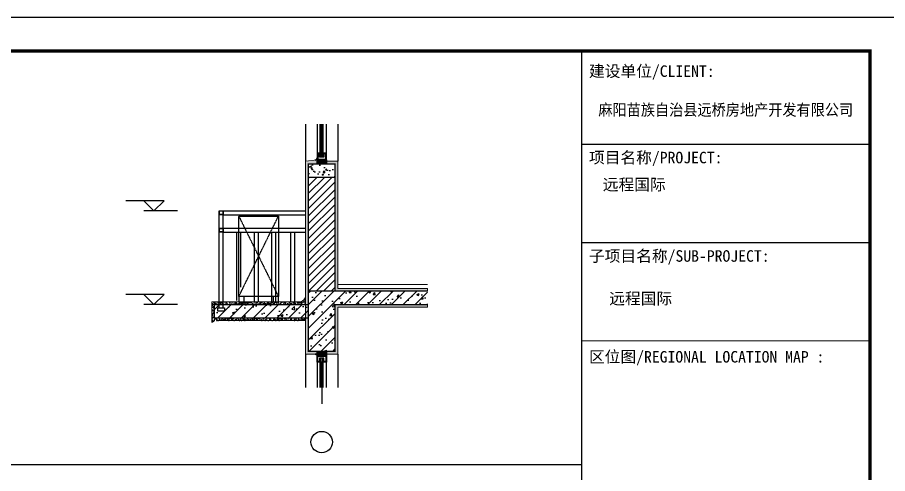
# Model space of a CAD drawing. Extents: x -737978 to 768813, y -372247 to 1140308.
# Drawn here: x -551772 to -545280, y -327218 to -323813 of the extents above; entities that cross this region are included whole.
import ezdxf
from ezdxf.enums import TextEntityAlignment as Align

# ---------------------------------------------------------------- set-up
doc = ezdxf.new("R2010")
doc.units = 0
doc.header["$LTSCALE"] = 10
doc.header["$MEASUREMENT"] = 0
doc.linetypes.add('DASH', pattern=[0.35, 0.25, -0.1])
doc.layers.get('0').update_dxf_attribs({"linetype": 'CONTINUOUS'})
for name, color, linetype in [('AXIS_TEXT', 7, 'CONTINUOUS'), ('DIM_ELEV', 3, 'CONTINUOUS'), ('J-ANNO-轴号及尺寸', 3, 'CONTINUOUS'), ('J-COLU-梁柱', 30, 'CONTINUOUS'), ('J-DOOR-窗', 126, 'CONTINUOUS'), ('J-ELEV-立面百叶', 8, 'CONTINUOUS'), ('J-FURN-空调设备', 231, 'CONTINUOUS'), ('J-SECT-剖面看线', 253, 'CONTINUOUS'), ('PUB_DIM', 3, 'CONTINUOUS'), ('PUB_TITLE', 4, 'CONTINUOUS'), ('填充', 8, 'CONTINUOUS')]:
    doc.layers.add(name, color=color, linetype=linetype)
doc.layers.add('粉刷层', color=8, linetype='CONTINUOUS', lineweight=5)
doc.styles.add('-宋体', font='', dxfattribs={"width": 0.8})
doc.styles.add('COMPLEX', font='COMPLEX')
doc.styles.get('-宋体').set_extended_font_data('SimSun')

# ---------------------------------------------------------------- blocks, each defined once
blk = doc.blocks.new('_AXISO')
blk.add_circle((0, 0), 0.5)
at = {"layer": 'AXIS_TEXT', "style": 'COMPLEX', "width": 1.041667}
blk.add_attdef('A', text='', height=0.56, dxfattribs=at).set_placement((-0.25, -0.28), (0.25, -0.28), align=Align.FIT)
blk = doc.blocks.new('6347378383')
at = {"layer": 'J-FURN-空调设备', "linetype": 'DASH'}
for points in [[(113709.2, 53600.7), (114005.2, 53600.7), (114005.2, 53000.7), (113709.2, 53000.7), (113709.2, 53600.7), (114005.2, 53000.7), (113709.2, 53000.7), (114005.2, 53600.7)], [(113709.2, 53000.7), (113709.2, 52960.7), (113749.2, 52960.7), (113749.2, 53000.7), (113709.2, 53000.7)], [(113965.2, 53000.7), (113965.2, 52960.7), (114005.2, 52960.7), (114005.2, 53000.7), (113965.2, 53000.7)]]:
    blk.add_lwpolyline(points, dxfattribs=at)
blk = doc.blocks.new('A$C00AC60E7')
h = blk.add_hatch(color=256)
edge = h.paths.add_edge_path()
edge.add_arc((1371.5, 2358.5), 19.2, 289.80956, 355.92475)
edge.add_line((1390.7, 2357.1), (1390.7, 2341.9))
edge.add_line((1390.7, 2341.9), (1378, 2340.4))
h = blk.add_hatch()
h.set_pattern_fill('混凝土', color=256, scale=15, style=0)
h.set_pattern_definition([(50, (-1193605.38, -125730.12), (107.5890274, -9.41282), [11.25, -123.75]), (355, (-1193605.38, -125730.12), (-20.8127, 112.82882), [9, -99]), (100.4514, (-1193596.41, -125730.9), (86.776407, 103.415931), [9.5610285, -105.171317]), (46.1842, (-1193605.38, -125700.12), (160.086157, -24.827852), [16.875, -185.625]), (96.6356, (-1193592.04, -125702.19), (140.199406, 146.11768), [14.341543, -157.75695]), (351.1842, (-1193605.38, -125700.12), (140.199292, 146.11779), [13.5, -148.5]), (21, (-1193590.38, -125707.62), (89.536058, -60.3928336), [11.25, -123.75]), (326, (-1193590.38, -125707.62), (36.4973, 108.772507), [9, -99]), (71.4514, (-1193582.92, -125712.65), (126.033394, 48.3795745), [9.5610285, -105.171317]), (37.5, (-1193605.38, -125730.12), (1.8239783, 49.9340781), [0, -97.8, 0, -100.5, 0, -99.375]), (7.5, (-1193605.38, -125730.12), (39.4604306, 59.1617568), [0, -57.3, 0, -95.55, 0, -37.875]), (327.5, (-1193638.83, -125730.12), (80.0733654, -3.3832308), [0, -37.5, 0, -117, 0, -155.25]), (317.5, (-1193653.83, -125730.12), (87.4779254, 15.0157473), [0, -48.75, 0, -77.7, 0, -110.25])])
h.paths.add_polyline_path([(1525.7, 2211.9), (1525.7, 2311.9), (1325.7, 2311.9), (1325.7, 2211.9)])
h = blk.add_hatch()
h.set_pattern_fill('ANSI31', color=256, scale=25, style=0)
h.set_pattern_definition([(45, (-1193605.38, -131330.12), (-28.0633004, 28.0633004), [])])
h.paths.add_polyline_path([(1525.7, 2211.9), (1325.7, 2211.9), (1325.7, 1361.9), (1525.7, 1361.9)])
blk.add_hatch(color=256).paths.add_polyline_path([(1377.8, 891.9), (1390.7, 891.9), (1390.7, 877, 0.373238)])
at = {"layer": '填充'}
h = blk.add_hatch(dxfattribs=at)
h.set_pattern_fill('砂灰土', color=256, scale=5, style=0)
h.set_pattern_definition([(37.5, (-4422.624, -9198.669), (-0.629934, 19.268238), [0, -15.2, 0, -17, 0, -16.25]), (7.5, (-4422.624, -9198.67), (17.697767, 28.22146), [0, -8.2, 0, -13.7, 0, -5.25]), (327.5, (-4434.924, -9198.669), (31.141419, 0.05659), [0, -5, 0, -18, 0, -23.5]), (317.5, (-4434.924, -9198.67), (30.061266, 8.776756), [0, -2.5, 0, -11.8, 0, -13.5])])
h.paths.add_polyline_path([(1305.7, 2331.9), (1305.7, 891.9), (1461.7, 891.9), (1463.2, 906.9), (1328.2, 906.9), (1325.7, 911.9), (1325.7, 1361.9), (1325.7, 2311.9), (1390.7, 2311.9), (1390.7, 2341.9)])
h = blk.add_hatch(dxfattribs=at)
h.set_pattern_fill('HONEY', color=252, scale=2, style=0)
h.set_pattern_definition([(0, (-10897.156, 95237.7504), (4.7625, 2.74963), [3.175, -6.35]), (120, (-10897.156, 95237.7504), (-4.76249943, 2.749630986), [3.175, -6.35]), (60, (-10897.156, 95237.7504), (5.7e-07, 5.499260986), [-6.35, 3.175])])
h.paths.add_polyline_path([(1455.7, 2336.9), (1395.7, 2336.9), (1395.7, 2316.9), (1455.7, 2316.9)])
h = blk.add_hatch(dxfattribs=at)
h.set_pattern_fill('砂灰土', color=256, scale=5, style=0)
h.set_pattern_definition([(37.5, (-1184697.792, -131330.119), (-0.62993358, 19.2682377), [0, -15.2, 0, -17, 0, -16.25]), (7.5, (-1184697.792, -131330.12), (17.69776705, 28.22146065), [0, -8.2, 0, -13.7, 0, -5.25]), (327.5, (-1184710.092, -131330.12), (31.14141862, 0.05659054), [0, -5, 0, -18, 0, -23.5]), (317.5, (-1184710.092, -131330.12), (30.06126605, 8.77675565), [0, -2.5, 0, -11.8, 0, -13.5])])
h.paths.add_polyline_path([(1545.7, 1381.9), (1545.7, 2331.9), (1460.7, 2331.9), (1460.7, 2311.9), (1525.7, 2311.9), (1525.7, 1361.9), (2215.4, 1361.9), (2215.4, 1381.9)])
h = blk.add_hatch(dxfattribs=at)
h.set_pattern_fill('ANSI31', color=256, style=0)
h.set_pattern_definition([(45, (-439835.0078, -675632.1728), (-1.122532015, 1.122532015), [])])
h.paths.add_polyline_path([(690.7, 1961.9), (660.7, 1961.9), (660.7, 1931.9), (690.7, 1931.9)])
h.paths.add_polyline_path([(689.2, 1960.4), (662.2, 1960.4), (662.2, 1933.4), (689.2, 1933.4)], flags=16)
h = blk.add_hatch(dxfattribs=at)
h.set_pattern_fill('ANSI31', color=256, style=0)
h.set_pattern_definition([(45, (-439835.0078, -675762.1728), (-1.122532015, 1.122532015), [])])
h.paths.add_polyline_path([(690.7, 1831.9), (660.7, 1831.9), (660.7, 1801.9), (690.7, 1801.9)])
h.paths.add_polyline_path([(689.2, 1830.4), (662.2, 1830.4), (662.2, 1803.4), (689.2, 1803.4)], flags=16)
h = blk.add_hatch(dxfattribs=at)
h.set_pattern_fill('砂灰土', color=256, scale=5, style=0)
h.set_pattern_definition([(37.5, (-4422.624, -9198.669), (-0.629934, 19.268238), [0, -15.2, 0, -17, 0, -16.25]), (7.5, (-4422.624, -9198.67), (17.697767, 28.22146), [0, -8.2, 0, -13.7, 0, -5.25]), (327.5, (-4434.924, -9198.669), (31.141419, 0.05659), [0, -5, 0, -18, 0, -23.5]), (317.5, (-4434.924, -9198.67), (30.061266, 8.776756), [0, -2.5, 0, -11.8, 0, -13.5])])
h.paths.add_polyline_path([(605.7, 1281.9), (605.7, 1126.9), (625.7, 1141.9), (625.7, 1151.9), (640.7, 1151.9), (640.7, 1141.9), (1305.7, 1141.9), (1305.7, 1161.9), (625.7, 1161.9), (625.7, 1261.9), (725.7, 1261.9), (1305.7, 1261.9), (1305.7, 1331.9, -0.414214), (1255.7, 1281.9)])
h = blk.add_hatch(dxfattribs=at)
h.set_pattern_fill('钢筋混凝土', color=256, scale=25, style=0)
h.set_pattern_definition([(45, (77594.66, 94586.99), (-44.194174, 44.194174), []), (50, (77594.66, 94586.99), (179.31505, -15.68803), [18.75, -206.25]), (355, (77594.66, 94586.99), (-34.68783, 188.04803), [15, -165]), (100.4514, (77609.6, 94585.68), (144.62735, 172.35989), [15.93505, -175.28553]), (46.1842, (77594.66, 94636.99), (266.81026, -41.37975), [28.125, -309.375]), (96.6356, (77616.9, 94633.54), (233.6657, 243.52947), [23.9026, -262.92825]), (351.1842, (77594.66, 94637), (233.6655, 243.52965), [22.5, -247.5]), (21, (77619.66, 94624.49), (149.22676, -100.65472), [18.75, -206.25]), (326, (77619.66, 94624.49), (60.82883, 181.2875), [15, -165]), (71.4514, (77632.1, 94616.1), (210.05566, 80.63262), [15.93505, -175.28553]), (37.5, (77594.66, 94586.99), (3.039964, 83.223463), [0, -163, 0, -167.5, 0, -165.625]), (7.5, (77594.66, 94586.99), (65.767384, 98.60293), [0, -95.5, 0, -159.25, 0, -63.125]), (327.5, (77538.91, 94586.99), (133.45561, -5.638718), [0, -62.5, 0, -195, 0, -258.75]), (317.5, (77513.91, 94586.99), (145.79654, 25.02625), [0, -81.25, 0, -129.5, 0, -183.75])])
h.paths.add_polyline_path([(1325.7, 1361.9), (1325.7, 911.9), (1525.7, 911.9), (1525.7, 1261.9), (2215.4, 1261.9), (2215.4, 1361.9)])
h = blk.add_hatch(dxfattribs=at)
h.set_pattern_fill('钢筋混凝土', color=256, scale=25, style=0)
h.set_pattern_definition([(45, (-169227.05, 56142.86), (-44.194174, 44.194174), []), (50, (-169227.05, 56142.86), (179.31505, -15.68803), [18.75, -206.25]), (355, (-169227.05, 56142.86), (-34.68783, 188.04803), [15, -165]), (100.4514, (-169212.1, 56141.55), (144.62735, 172.35989), [15.93505, -175.28553]), (46.1842, (-169227.05, 56192.86), (266.81026, -41.37975), [28.125, -309.375]), (96.6356, (-169204.82, 56189.4), (233.66568, 243.52947), [23.90257, -262.92825]), (351.1842, (-169227.05, 56192.86), (233.6655, 243.52965), [22.5, -247.5]), (21, (-169202.05, 56180.36), (149.22676, -100.65472), [18.75, -206.25]), (326, (-169202.05, 56180.36), (60.82883, 181.28751), [15, -165]), (71.4514, (-169189.62, 56171.97), (210.05566, 80.63262), [15.93505, -175.28553]), (37.5, (-169227.05, 56142.86), (3.039964, 83.223463), [0, -163, 0, -167.5, 0, -165.625]), (7.5, (-169227.05, 56142.86), (65.767384, 98.60293), [0, -95.5, 0, -159.25, 0, -63.125]), (327.5, (-169282.8, 56142.86), (133.45561, -5.638718), [0, -62.5, 0, -195, 0, -258.75]), (317.5, (-169307.8, 56142.86), (145.79654, 25.026246), [0, -81.25, 0, -129.5, 0, -183.75])])
h.paths.add_polyline_path([(1325.7, 1261.9), (1057.9, 1261.9, -0.183547), (1044.5, 1239), (1044.5, 1161.9), (1325.7, 1161.9)])
h.paths.add_polyline_path([(1044.5, 1239, 0.183547), (1057.9, 1261.9), (1011.2, 1261.9, 0.183547), (1024.5, 1239), (1024.5, 1161.9), (1044.5, 1161.9)])
edge = h.paths.add_edge_path()
edge.add_line((1011.2, 1261.9), (625.7, 1261.9))
edge.add_line((625.7, 1261.9), (625.7, 1161.9))
edge.add_line((625.7, 1161.9), (1024.5, 1161.9))
edge.add_line((1024.5, 1161.9), (1024.5, 1239))
edge.add_arc((1048, 1268), 37.3, 189.39461, 230.99734, ccw=False)
h = blk.add_hatch(dxfattribs=at)
h.set_pattern_fill('砂灰土', color=256, scale=5, style=0)
h.set_pattern_definition([(37.5, (77594.662, 94586.988), (-0.6299336, 19.2682377), [0, -15.2, 0, -17, 0, -16.25]), (7.5, (77594.662, 94586.988), (17.697767, 28.2214607), [0, -8.2, 0, -13.7, 0, -5.25]), (327.5, (77582.362, 94586.988), (31.1414186, 0.0565905), [0, -5, 0, -18, 0, -23.5]), (317.5, (77582.362, 94586.988), (30.061266, 8.7767556), [0, -2.5, 0, -11.8, 0, -13.5])])
h.paths.add_polyline_path([(1460.7, 911.9), (1460.7, 891.9), (1545.7, 891.9), (1545.7, 1241.9), (2215.4, 1241.9), (2215.4, 1261.9), (1525.7, 1261.9), (1525.7, 911.9)])
h = blk.add_hatch(dxfattribs=at)
h.set_pattern_fill('HONEY', color=256, scale=2, style=0)
h.set_pattern_definition([(0, (-10897.148, 93807.7504), (4.7625, 2.74963), [3.175, -6.35]), (120, (-10897.148, 93807.7504), (-4.76249943, 2.749630986), [3.175, -6.35]), (60, (-10897.148, 93807.7504), (5.7e-07, 5.499260986), [-6.35, 3.175])])
h.paths.add_polyline_path([(1395.7, 906.9), (1395.7, 886.9), (1455.7, 886.9), (1455.7, 906.9)])
for points in [[(1378, 2340.4, 0.29676), (1390.7, 2357.1), (1390.7, 2341.9)], [(1378, 2340.4, 0.29676), (1390.7, 2357.1), (1390.7, 2341.9)], [(1377.8, 891.9, -0.373238), (1390.7, 877), (1390.7, 891.9)]]:
    blk.add_lwpolyline(points, format="xyb", close=True)
at = {"layer": 'DIM_ELEV'}
for p, q in [((249.1, 2036.9), (-35.5, 2036.9)), ((174.1, 1961.9), (99.1, 2036.9)), ((174.1, 1961.9), (249.1, 2036.9)), ((349.1, 1961.9), (99.1, 1961.9)), ((249.1, 1336.9), (-35.5, 1336.9)), ((174.1, 1261.9), (99.1, 1336.9)), ((174.1, 1261.9), (249.1, 1336.9)), ((349.1, 1261.9), (99.1, 1261.9))]:
    blk.add_line(p, q, dxfattribs=at)
at = {"layer": 'J-ANNO-轴号及尺寸'}
blk.add_line((1425.7, 836.8), (1425.7, 520.3), dxfattribs=at)
at = {"layer": 'J-COLU-梁柱'}
blk.add_line((1525.7, 911.9), (1325.7, 911.9), dxfattribs=at)
at = {"layer": 'J-COLU-梁柱', "const_width": 10}
for points in [[(1325.7, 1361.9), (1325.7, 2311.9), (1525.7, 2311.9), (1525.7, 1361.9)], [(1325.7, 2211.9), (1525.7, 2211.9)], [(1525.7, 1261.9), (1525.7, 911.9), (1325.7, 911.9), (1325.7, 911.9), (1325.7, 911.9), (1325.7, 1361.9)], [(1325.7, 1361.9), (2215.4, 1361.9)], [(1325.7, 1161.9), (625.7, 1161.9), (625.7, 1261.9), (725.7, 1261.9), (725.7, 1261.9), (1325.7, 1261.9)], [(1525.7, 1261.9), (2215.4, 1261.9)]]:
    blk.add_lwpolyline(points, dxfattribs=at)
at = {"layer": 'J-DOOR-窗'}
for p, q in [((1390.7, 2608.1), (1390.7, 2391.9)), ((1414.7, 2391.9), (1414.7, 2608.1)), ((1420.7, 2366.9), (1420.7, 2608.1)), ((1430.7, 2391.9), (1430.7, 2608.1)), ((1436.7, 2366.9), (1436.7, 2608.1)), ((1460.7, 2391.9), (1460.7, 2608.1)), ((1390.7, 831.9), (1390.7, 642.8)), ((1414.7, 642.8), (1414.7, 831.9)), ((1420.7, 642.8), (1420.7, 831.9)), ((1430.7, 642.8), (1430.7, 831.9)), ((1436.7, 642.8), (1436.7, 831.9)), ((1460.7, 642.8), (1460.7, 831.9))]:
    blk.add_line(p, q, dxfattribs=at)
for points in [[(1390.7, 2341.9), (1460.7, 2341.9), (1460.7, 2391.9), (1436.7, 2391.9), (1436.7, 2366.9), (1430.7, 2366.9), (1430.7, 2391.9), (1420.7, 2391.9), (1420.7, 2366.9), (1414.7, 2366.9), (1414.7, 2391.9), (1390.7, 2391.9), (1390.7, 2341.9)], [(1390.7, 881.9), (1460.7, 881.9), (1460.7, 831.9), (1436.7, 831.9), (1436.7, 856.9), (1430.7, 856.9), (1430.7, 831.9), (1420.7, 831.9), (1420.7, 856.9), (1414.7, 856.9), (1414.7, 831.9), (1390.7, 831.9), (1390.7, 881.9)]]:
    blk.add_lwpolyline(points, dxfattribs=at)
for points in [[(1390.7, 2341.9), (1460.7, 2341.9), (1460.7, 2311.9), (1390.7, 2311.9)], [(1395.7, 2346.9), (1455.7, 2346.9), (1455.7, 2386.9), (1441.7, 2386.9), (1441.7, 2361.9), (1425.7, 2361.9), (1425.7, 2361.9), (1409.7, 2361.9), (1409.7, 2386.9), (1395.7, 2386.9)], [(1395.7, 2336.9), (1455.7, 2336.9), (1455.7, 2316.9), (1395.7, 2316.9)], [(1390.7, 911.9), (1460.7, 911.9), (1460.7, 881.9), (1390.7, 881.9)], [(1395.7, 906.9), (1455.7, 906.9), (1455.7, 886.9), (1395.7, 886.9)], [(1395.7, 876.9), (1455.7, 876.9), (1455.7, 836.9), (1441.7, 836.9), (1441.7, 861.9), (1425.7, 861.9), (1425.7, 861.9), (1409.7, 861.9), (1409.7, 836.9), (1395.7, 836.9)]]:
    blk.add_lwpolyline(points, close=True, dxfattribs=at)
at = {"layer": 'J-ELEV-立面百叶'}
for points in [[(690.7, 1931.9), (660.7, 1931.9), (660.7, 1961.9), (690.7, 1961.9), (690.7, 1931.9)], [(690.7, 1801.9), (660.7, 1801.9), (660.7, 1831.9), (690.7, 1831.9), (690.7, 1801.9)]]:
    blk.add_lwpolyline(points, dxfattribs=at)
for points in [[(689.2, 1933.4), (662.2, 1933.4), (662.2, 1960.4), (689.2, 1960.4)], [(689.2, 1803.4), (662.2, 1803.4), (662.2, 1830.4), (689.2, 1830.4)]]:
    blk.add_lwpolyline(points, close=True, dxfattribs=at)
at = {"layer": 'J-SECT-剖面看线'}
for p, q in [((660.7, 1961.9), (1305.7, 1961.9)), ((660.7, 1236.9), (660.7, 1931.9)), ((690.7, 1236.9), (690.7, 1931.9)), ((690.7, 1931.9), (1305.7, 1931.9)), ((1195.7, 1281.9), (1195.7, 1801.9)), ((1225.7, 1281.9), (1225.7, 1801.9))]:
    blk.add_line(p, q, dxfattribs=at)
for points in [[(1305.7, 2608.1), (1305.7, 2331.9)], [(1545.7, 2608.1), (1545.7, 2331.9)], [(690.7, 1831.9), (1305.7, 1831.9)], [(690.7, 1801.9), (1305.7, 1801.9)], [(790.7, 1801.9), (790.7, 1291.9)], [(820.7, 1801.9), (820.7, 1391.9)], [(920.7, 1801.9), (920.7, 1281.9)], [(950.7, 1801.9), (950.7, 1281.9)], [(1050.7, 1801.9), (1050.7, 1281.9)], [(1080.7, 1801.9), (1080.7, 1281.9)], [(1305.7, 891.9), (1305.7, 642.8)], [(1545.7, 891.9), (1545.7, 642.8)]]:
    blk.add_lwpolyline(points, dxfattribs=at)
at = {"layer": '填充'}
blk.add_lwpolyline([(700.7, 1236.9), (700.7, 1211.9), (650.7, 1211.9), (650.7, 1236.9), (700.7, 1236.9)], dxfattribs=at)
at = {"layer": '粉刷层'}
for points in [[(1545.7, 1241.9), (1545.7, 891.9), (1305.7, 891.9), (1305.7, 2331.9), (1390.7, 2341.9)], [(1390.7, 2311.9), (1390.7, 2341.9)], [(1545.7, 1481.9), (1545.7, 2331.9), (1460.7, 2331.9), (1460.7, 2391.9)], [(1460.7, 2311.9), (1460.7, 2341.9)], [(1545.7, 1381.9), (1545.7, 2331.9), (1460.7, 2331.9)], [(1545.7, 1411.9), (2215.4, 1411.9)], [(1545.7, 1381.9), (2215.4, 1381.9)], [(2215.4, 1361.9), (2215.4, 1381.9)], [(1545.7, 1241.9), (1545.7, 891.9), (1445.7, 891.9)], [(1545.7, 1241.9), (2215.4, 1241.9)], [(2215.4, 1241.9), (2215.4, 1261.9)], [(640.7, 1141.9), (640.7, 1151.9), (625.7, 1151.9), (625.7, 1141.9), (605.7, 1126.9)], [(1305.7, 1141.9), (640.7, 1141.9)]]:
    blk.add_lwpolyline(points, dxfattribs=at)
blk.add_lwpolyline([(605.7, 1126.9), (605.7, 1281.9), (1255.7, 1281.9, 0.414214), (1305.7, 1331.9), (1305.7, 1490.2)], format="xyb", dxfattribs=at)
blk.add_blockref('6347378383', (-112902.2, -51678.8))
at = {"layer": 'J-ANNO-轴号及尺寸', "xscale": 160, "yscale": 160, "zscale": 160}
blk.add_blockref('_AXISO', (1425.7, 235.1), dxfattribs=at)
blk = doc.blocks.new('TQ1')
at = {"layer": 'PUB_TITLE'}
for p, q in [((-49855, -380355), (-43855, -380355)), ((-49855, -382405), (-43855, -382405))]:
    blk.add_line(p, q, dxfattribs=at)
at = {"layer": 'PUB_TITLE', "const_width": 20}
for points in [[(-49855, -378414), (-49855, -418455)], [(-49855, -384455), (-43855, -384455)]]:
    blk.add_lwpolyline(points, dxfattribs=at)
at = {"layer": 'PUB_TITLE', "style": '-宋体'}
for s, p in [('建设单位/CLIENT:', (-49705, -378955)), ('项目名称/PROJECT:', (-49705, -380755)), ('远程国际', (-49417, -381317)), ('子项目名称/SUB-PROJECT:', (-49705, -382805)), ('远程国际', (-49283, -383691)), ('区位图/REGIONAL LOCATION MAP :', (-49705, -384905))]:
    blk.add_text(s, height=240, dxfattribs=at).set_placement(p)
at = {"layer": 'PUB_TITLE', "style": '-宋体', "width": 0.9}
blk.add_text('麻阳苗族自治县远桥房地产开发有限公司', height=240, dxfattribs=at).set_placement((-49509, -379761))

msp = doc.modelspace()

# ---------------------------------------------------------------- linework, layer by layer
at = {"layer": 'PUB_DIM'}
msp.add_lwpolyline([(-547561.6, -324062.8), (-545411.3, -324062.8), (-545411.3, -338412.7), (-547561.6, -338412.7)], close=True, dxfattribs=at)
at = {"layer": 'PUB_TITLE'}
msp.add_lwpolyline([(-566186.3, -338662.7), (-545161.3, -338662.7), (-545161.3, -323812.7), (-566186.3, -323812.7)], close=True, dxfattribs=at)
at = {"layer": 'PUB_TITLE', "const_width": 25}
msp.add_lwpolyline([(-565561.3, -338412.7), (-545411.3, -338412.7), (-545411.3, -324062.7), (-565561.3, -324062.7)], close=True, dxfattribs=at)
at = {"layer": 'PUB_TITLE'}
msp.add_lwpolyline([(-565561.3, -327150.2), (-547561.6, -327150.2)], dxfattribs=at)

# ---------------------------------------------------------------- block references
at = {"xscale": 0.3583768702508217, "yscale": 0.3583768702508217, "zscale": 0.3583768702508217}
msp.add_blockref('TQ1', (-529694.8, -188448.1), dxfattribs=at)
msp.add_blockref('A$C00AC60E7', (-550927.6, -327218))

doc.saveas('drawing.dxf')
